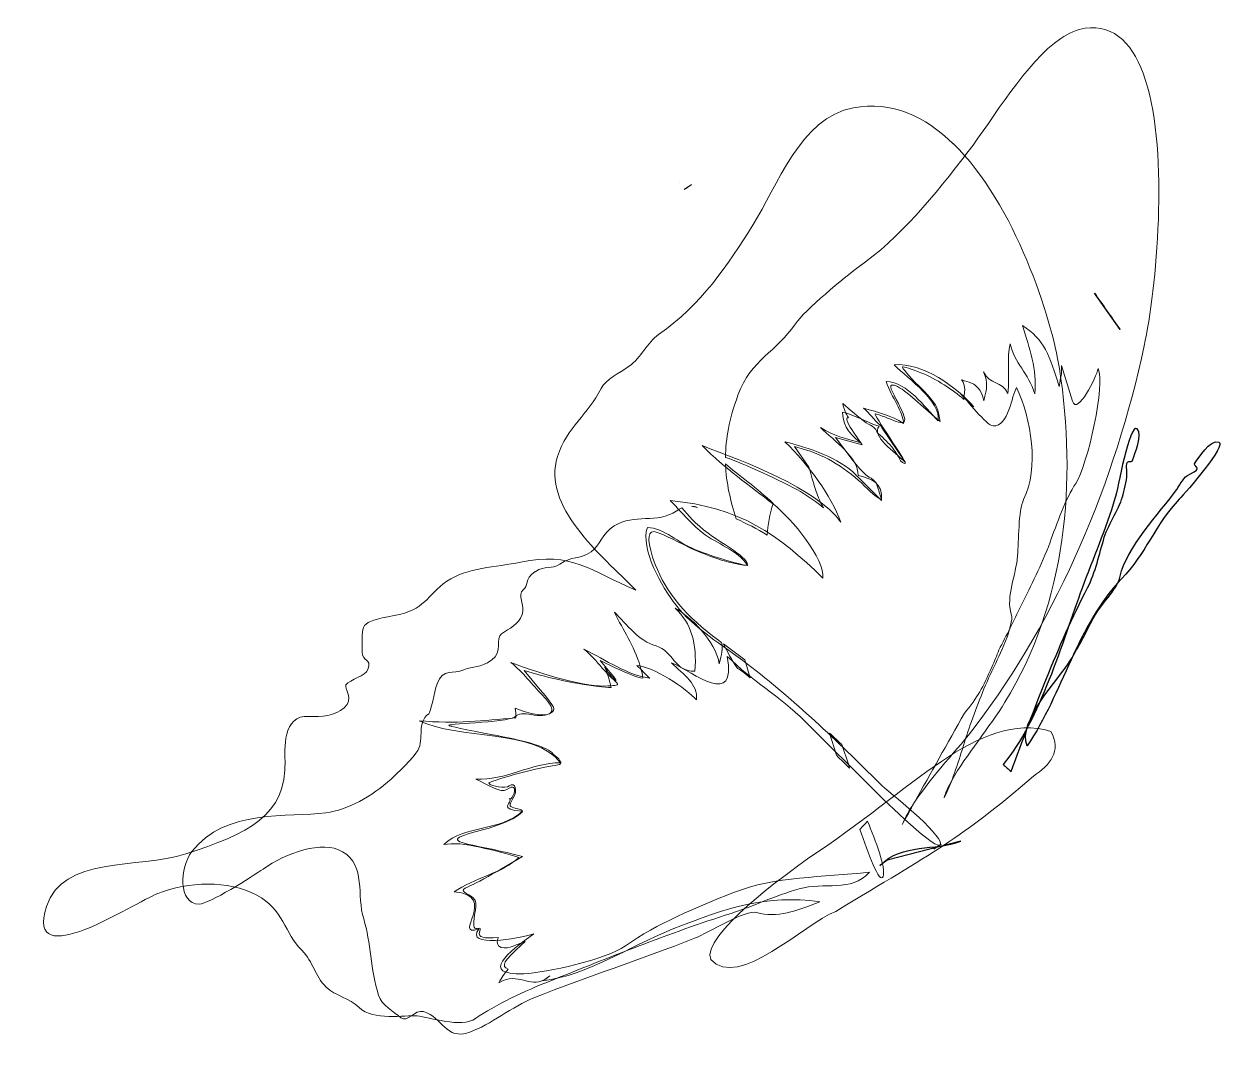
# Model space of a CAD drawing. Header units: centimetres. Extents: x -9.3 to 9.3, y -8.9 to 8.9.
# Drawn here: x 1.6882 to 2.144, y -1.9176 to -1.5324 of the extents above; entities that cross this region are included whole.
import ezdxf

# ---------------------------------------------------------------- set-up
doc = ezdxf.new("R2010")
doc.units = ezdxf.units.CM
doc.header["$MEASUREMENT"] = 0
doc.layers.add('Layer 1', color=7, linetype='Continuous')

msp = doc.modelspace()

# ---------------------------------------------------------------- linework, layer by layer
at = {"layer": 'Layer 1', "lineweight": 0}
for points, knots in [([(2.08108, -1.53782), (2.06792, -1.54673), (2.05536, -1.56841), (2.04599, -1.58062), (2.04599, -1.58062), (2.03302, -1.59751), (2.02008, -1.61343), (2.00411, -1.62465), (2.00411, -1.62465), (1.99966, -1.62778), (1.98369, -1.64111), (1.98049, -1.6459), (1.98049, -1.6459), (1.97318, -1.65685), (1.96386, -1.65907), (1.9587, -1.67301), (1.9587, -1.67301), (1.95535, -1.68205), (1.95405, -1.68958), (1.95399, -1.69652), (1.95399, -1.69652), (1.96065, -1.69883), (1.97574, -1.70562), (1.98237, -1.70952), (1.98237, -1.70952), (1.98531, -1.71125), (1.98866, -1.71358), (1.99117, -1.71564), (1.99117, -1.71564), (1.99048, -1.71448), (1.98979, -1.71326), (1.98924, -1.71184), (1.98924, -1.71184), (1.98782, -1.70817), (1.98673, -1.70418), (1.98559, -1.70025), (1.98559, -1.70025), (1.98559, -1.70025), (1.98008, -1.6924), (1.98008, -1.6924), (1.98008, -1.6924), (1.98008, -1.6924), (1.98433, -1.69362), (1.98433, -1.69362), (1.98433, -1.69362), (1.99159, -1.69569), (2.00061, -1.70121), (2.00669, -1.70739), (2.00669, -1.70739), (2.00973, -1.71049), (2.01215, -1.71239), (2.01305, -1.71235), (2.01305, -1.71235), (2.01239, -1.71029), (2.01172, -1.70824), (2.01106, -1.70616), (2.01106, -1.70616), (2.01027, -1.70528), (2.00937, -1.70448), (2.00845, -1.70402), (2.00845, -1.70402), (2.00699, -1.70329), (2.00358, -1.69961), (2.00079, -1.69584), (2.00079, -1.69584), (2.00079, -1.69584), (1.99567, -1.68897), (1.99567, -1.68897), (1.99567, -1.68897), (1.99567, -1.68897), (2.00071, -1.69037), (2.00071, -1.69037), (2.00071, -1.69037), (2.00071, -1.69037), (2.0058, -1.69173), (2.0058, -1.69173), (2.0058, -1.69173), (2.0058, -1.69173), (2.00244, -1.68694), (2.00244, -1.68694), (2.00244, -1.68694), (2.00061, -1.68431), (1.99957, -1.68188), (2.00005, -1.68154), (2.00005, -1.68154), (2.00015, -1.68147), (2.00033, -1.6815), (2.00062, -1.68151), (2.00062, -1.68151), (1.99968, -1.68006), (1.99888, -1.67838), (1.9984, -1.67614), (1.9984, -1.67614), (2.00124, -1.67863), (2.00428, -1.68104), (2.00725, -1.68349), (2.00725, -1.68349), (2.00983, -1.68463), (2.01109, -1.68565), (2.01128, -1.68692), (2.01128, -1.68692), (2.01324, -1.68866), (2.01511, -1.69049), (2.01685, -1.69244), (2.01685, -1.69244), (2.01819, -1.69394), (2.01928, -1.69582), (2.02028, -1.69784), (2.02028, -1.69784), (2.02029, -1.69785), (2.0203, -1.69788), (2.02031, -1.69789), (2.02031, -1.69789), (2.02133, -1.69873), (2.02205, -1.69909), (2.02212, -1.69868), (2.02212, -1.69868), (2.02218, -1.69832), (2.01951, -1.69405), (2.01625, -1.68917), (2.01625, -1.68917), (2.01299, -1.68429), (2.01048, -1.68018), (2.01065, -1.68005), (2.01065, -1.68005), (2.01083, -1.67993), (2.01347, -1.68084), (2.01652, -1.68211), (2.01652, -1.68211), (2.02305, -1.68483), (2.02341, -1.68349), (2.01869, -1.67461), (2.01869, -1.67461), (2.01611, -1.66976), (2.01602, -1.66885), (2.0179, -1.66919), (2.0179, -1.66919), (2.01915, -1.66942), (2.02226, -1.67151), (2.02484, -1.67382), (2.02484, -1.67382), (2.02742, -1.67613), (2.03084, -1.67914), (2.03242, -1.68051), (2.03242, -1.68051), (2.03242, -1.68051), (2.03528, -1.683), (2.03528, -1.683), (2.03528, -1.683), (2.03528, -1.683), (2.0347, -1.67965), (2.0347, -1.67965), (2.0347, -1.67965), (2.03425, -1.67704), (2.03257, -1.6748), (2.02725, -1.66948), (2.02725, -1.66948), (2.02349, -1.66576), (2.02073, -1.66251), (2.02105, -1.66229), (2.02105, -1.66229), (2.02137, -1.66206), (2.02449, -1.66303), (2.02803, -1.66446), (2.02803, -1.66446), (2.03376, -1.66677), (2.04037, -1.67098), (2.04423, -1.6746), (2.04423, -1.6746), (2.04428, -1.67413), (2.04434, -1.67362), (2.04446, -1.67304), (2.04446, -1.67304), (2.04587, -1.6664), (2.04017, -1.66633), (2.04628, -1.66808), (2.04628, -1.66808), (2.04864, -1.66876), (2.05099, -1.67051), (2.05184, -1.67515), (2.05184, -1.67515), (2.05305, -1.66991), (2.05356, -1.66868), (2.0518, -1.66419), (2.0518, -1.66419), (2.05392, -1.66913), (2.0589, -1.66744), (2.06102, -1.67238), (2.06102, -1.67238), (2.06164, -1.66497), (2.06048, -1.65879), (2.06189, -1.65348), (2.06189, -1.65348), (2.06349, -1.66091), (2.06874, -1.66457), (2.07121, -1.67251), (2.07121, -1.67251), (2.07201, -1.66292), (2.06923, -1.65546), (2.06647, -1.64657), (2.06647, -1.64657), (2.07473, -1.65164), (2.07686, -1.65823), (2.08041, -1.66965), (2.08041, -1.66965), (2.08091, -1.66583), (2.08154, -1.66537), (2.08127, -1.66175), (2.08127, -1.66175), (2.08127, -1.66175), (2.0855, -1.67522), (2.0855, -1.67522), (2.0855, -1.67522), (2.08727, -1.68091), (2.09452, -1.66604), (2.09514, -1.66292), (2.09514, -1.66292), (2.09816, -1.66831), (2.09117, -1.69966), (2.08669, -1.70638), (2.08669, -1.70638), (2.08288, -1.71209), (2.07944, -1.72199), (2.07695, -1.72871), (2.07695, -1.72871), (2.07363, -1.73769), (2.06992, -1.74459), (2.06593, -1.75289), (2.06593, -1.75289), (2.0633, -1.75837), (2.06046, -1.7639), (2.05754, -1.76948), (2.05754, -1.76948), (2.05674, -1.77163), (2.05587, -1.77386), (2.05494, -1.77595), (2.05494, -1.77595), (2.05142, -1.78383), (2.04957, -1.78733), (2.04453, -1.79344), (2.04453, -1.79344), (2.03814, -1.80489), (2.03167, -1.81624), (2.02562, -1.82715), (2.02562, -1.82715), (2.03214, -1.81726), (2.04219, -1.80689), (2.04859, -1.79847), (2.04859, -1.79847), (2.08035, -1.75671), (2.1017, -1.70533), (2.11262, -1.65432), (2.11262, -1.65432), (2.11719, -1.63296), (2.12225, -1.58171), (2.11304, -1.5534), (2.11304, -1.5534), (2.10886, -1.54053), (2.10168, -1.5324), (2.09024, -1.53397), (2.09024, -1.53397), (2.08718, -1.53439), (2.08412, -1.53577), (2.08108, -1.53783), (2.08108, -1.53783), (2.08108, -1.53783), (2.08108, -1.53782), (2.08108, -1.53782)], [0, 0, 0, 0, 0.014706, 0.014706, 0.014706, 0.014706, 0.029412, 0.029412, 0.029412, 0.029412, 0.044118, 0.044118, 0.044118, 0.044118, 0.058824, 0.058824, 0.058824, 0.058824, 0.073529, 0.073529, 0.073529, 0.073529, 0.088235, 0.088235, 0.088235, 0.088235, 0.102941, 0.102941, 0.102941, 0.102941, 0.117647, 0.117647, 0.117647, 0.117647, 0.132353, 0.132353, 0.132353, 0.132353, 0.147059, 0.147059, 0.147059, 0.147059, 0.161765, 0.161765, 0.161765, 0.161765, 0.176471, 0.176471, 0.176471, 0.176471, 0.191176, 0.191176, 0.191176, 0.191176, 0.205882, 0.205882, 0.205882, 0.205882, 0.220588, 0.220588, 0.220588, 0.220588, 0.235294, 0.235294, 0.235294, 0.235294, 0.25, 0.25, 0.25, 0.25, 0.264706, 0.264706, 0.264706, 0.264706, 0.279412, 0.279412, 0.279412, 0.279412, 0.294118, 0.294118, 0.294118, 0.294118, 0.308824, 0.308824, 0.308824, 0.308824, 0.323529, 0.323529, 0.323529, 0.323529, 0.338235, 0.338235, 0.338235, 0.338235, 0.352941, 0.352941, 0.352941, 0.352941, 0.367647, 0.367647, 0.367647, 0.367647, 0.382353, 0.382353, 0.382353, 0.382353, 0.397059, 0.397059, 0.397059, 0.397059, 0.411765, 0.411765, 0.411765, 0.411765, 0.426471, 0.426471, 0.426471, 0.426471, 0.441176, 0.441176, 0.441176, 0.441176, 0.455882, 0.455882, 0.455882, 0.455882, 0.470588, 0.470588, 0.470588, 0.470588, 0.485294, 0.485294, 0.485294, 0.485294, 0.5, 0.5, 0.5, 0.5, 0.514706, 0.514706, 0.514706, 0.514706, 0.529412, 0.529412, 0.529412, 0.529412, 0.544118, 0.544118, 0.544118, 0.544118, 0.558824, 0.558824, 0.558824, 0.558824, 0.573529, 0.573529, 0.573529, 0.573529, 0.588235, 0.588235, 0.588235, 0.588235, 0.602941, 0.602941, 0.602941, 0.602941, 0.617647, 0.617647, 0.617647, 0.617647, 0.632353, 0.632353, 0.632353, 0.632353, 0.647059, 0.647059, 0.647059, 0.647059, 0.661765, 0.661765, 0.661765, 0.661765, 0.676471, 0.676471, 0.676471, 0.676471, 0.691176, 0.691176, 0.691176, 0.691176, 0.705882, 0.705882, 0.705882, 0.705882, 0.720588, 0.720588, 0.720588, 0.720588, 0.735294, 0.735294, 0.735294, 0.735294, 0.75, 0.75, 0.75, 0.75, 0.764706, 0.764706, 0.764706, 0.764706, 0.779412, 0.779412, 0.779412, 0.779412, 0.794118, 0.794118, 0.794118, 0.794118, 0.808824, 0.808824, 0.808824, 0.808824, 0.823529, 0.823529, 0.823529, 0.823529, 0.838235, 0.838235, 0.838235, 0.838235, 0.852941, 0.852941, 0.852941, 0.852941, 0.867647, 0.867647, 0.867647, 0.867647, 0.882353, 0.882353, 0.882353, 0.882353, 0.897059, 0.897059, 0.897059, 0.897059, 0.911765, 0.911765, 0.911765, 0.911765, 0.926471, 0.926471, 0.926471, 0.926471, 0.941176, 0.941176, 0.941176, 0.941176, 0.955882, 0.955882, 0.955882, 0.955882, 0.970588, 0.970588, 0.970588, 0.970588, 1, 1, 1, 1]), ([(2.04031, -1.57773), (2.02964, -1.5674), (2.01697, -1.56142), (2.00245, -1.56409), (2.00245, -1.56409), (1.98237, -1.56779), (1.97322, -1.59437), (1.96452, -1.60829), (1.96452, -1.60829), (1.95472, -1.62397), (1.94493, -1.63857), (1.92865, -1.65001), (1.92865, -1.65001), (1.92411, -1.6532), (1.92242, -1.65852), (1.91726, -1.66214), (1.91726, -1.66214), (1.91374, -1.66462), (1.90864, -1.66686), (1.90686, -1.67048), (1.90686, -1.67048), (1.90205, -1.68028), (1.89397, -1.68491), (1.89032, -1.69626), (1.89032, -1.69626), (1.88433, -1.71491), (1.90657, -1.73339), (1.92004, -1.7468), (1.92004, -1.7468), (1.90263, -1.73954), (1.89571, -1.73213), (1.87639, -1.7362), (1.87639, -1.7362), (1.86697, -1.73818), (1.85589, -1.73823), (1.84842, -1.74347), (1.84842, -1.74347), (1.84065, -1.74893), (1.8403, -1.75431), (1.82842, -1.75649), (1.82842, -1.75649), (1.81459, -1.75904), (1.81648, -1.75949), (1.81636, -1.77013), (1.81636, -1.77013), (1.81631, -1.77454), (1.82012, -1.77221), (1.81846, -1.77691), (1.81846, -1.77691), (1.81763, -1.77928), (1.81174, -1.78062), (1.81017, -1.78274), (1.81017, -1.78274), (1.80938, -1.7838), (1.81346, -1.78813), (1.8095, -1.79146), (1.8095, -1.79146), (1.8062, -1.79424), (1.80084, -1.79506), (1.79618, -1.79463), (1.79618, -1.79463), (1.78596, -1.79369), (1.78698, -1.80813), (1.78711, -1.81133), (1.78711, -1.81133), (1.78796, -1.83212), (1.77278, -1.83929), (1.74948, -1.8467), (1.74948, -1.8467), (1.73126, -1.85249), (1.70287, -1.84749), (1.69669, -1.86663), (1.69669, -1.86663), (1.68822, -1.89285), (1.72988, -1.86529), (1.73886, -1.86176), (1.73886, -1.86176), (1.75047, -1.8572), (1.76545, -1.85654), (1.77636, -1.86231), (1.77636, -1.86231), (1.78635, -1.86759), (1.78702, -1.87687), (1.79344, -1.88326), (1.79344, -1.88326), (1.79795, -1.88775), (1.79823, -1.89273), (1.80274, -1.89721), (1.80274, -1.89721), (1.80617, -1.90062), (1.81146, -1.9012), (1.81518, -1.9049), (1.81518, -1.9049), (1.82044, -1.91014), (1.83257, -1.90768), (1.83716, -1.9081), (1.83716, -1.9081), (1.84168, -1.90852), (1.85387, -1.91287), (1.85932, -1.90904), (1.85932, -1.90904), (1.86631, -1.90412), (1.87872, -1.89835), (1.88715, -1.89501), (1.88715, -1.89501), (1.90973, -1.88605), (1.93267, -1.8767), (1.95608, -1.86927), (1.95608, -1.86927), (1.96494, -1.86646), (1.97257, -1.86261), (1.98191, -1.85996), (1.98191, -1.85996), (1.9913, -1.85729), (2.00161, -1.86142), (2.00849, -1.85366), (2.00849, -1.85366), (1.99074, -1.85572), (1.973, -1.85505), (1.957, -1.8614), (1.957, -1.8614), (1.94262, -1.86711), (1.92817, -1.87304), (1.91605, -1.88156), (1.91605, -1.88156), (1.90874, -1.8867), (1.8861, -1.89177), (1.87756, -1.8921), (1.87756, -1.8921), (1.86056, -1.89276), (1.87176, -1.88379), (1.88132, -1.87707), (1.88132, -1.87707), (1.87548, -1.87882), (1.85509, -1.8825), (1.86054, -1.87516), (1.86054, -1.87516), (1.84994, -1.87873), (1.86845, -1.86218), (1.85119, -1.86116), (1.85119, -1.86116), (1.85861, -1.85595), (1.86987, -1.8538), (1.87573, -1.84804), (1.87573, -1.84804), (1.86743, -1.84585), (1.85392, -1.84158), (1.84733, -1.84323), (1.84733, -1.84323), (1.85505, -1.83564), (1.86858, -1.83838), (1.87706, -1.83059), (1.87706, -1.83059), (1.86734, -1.82996), (1.87343, -1.82731), (1.8722, -1.82575), (1.8722, -1.82575), (1.87319, -1.827), (1.87635, -1.81871), (1.87115, -1.82236), (1.87115, -1.82236), (1.86882, -1.824), (1.86373, -1.82026), (1.85941, -1.81838), (1.85941, -1.81838), (1.8706, -1.81913), (1.88047, -1.81215), (1.8915, -1.81219), (1.8915, -1.81219), (1.88206, -1.79945), (1.85238, -1.8034), (1.83789, -1.79628), (1.83789, -1.79628), (1.85213, -1.79759), (1.86187, -1.7962), (1.87449, -1.79525), (1.87449, -1.79525), (1.87462, -1.79391), (1.87465, -1.79267), (1.87426, -1.79158), (1.87426, -1.79158), (1.88336, -1.79511), (1.89417, -1.79606), (1.88433, -1.78627), (1.88433, -1.78627), (1.88091, -1.78287), (1.87711, -1.77775), (1.87269, -1.77418), (1.87269, -1.77418), (1.88505, -1.77899), (1.90171, -1.78371), (1.90937, -1.78312), (1.90937, -1.78312), (1.91581, -1.78263), (1.91315, -1.78315), (1.90727, -1.77634), (1.90727, -1.77634), (1.90511, -1.77384), (1.90294, -1.7712), (1.90029, -1.76923), (1.90029, -1.76923), (1.90866, -1.77324), (1.9171, -1.77911), (1.92528, -1.7802), (1.92528, -1.7802), (1.92356, -1.77867), (1.92214, -1.77689), (1.92042, -1.77536), (1.92042, -1.77536), (1.92638, -1.77566), (1.93948, -1.78427), (1.94296, -1.78841), (1.94296, -1.78841), (1.94377, -1.78242), (1.9381, -1.77888), (1.93357, -1.77437), (1.93357, -1.77437), (1.942, -1.77788), (1.95828, -1.79177), (1.95468, -1.77192), (1.95468, -1.77192), (1.96425, -1.78144), (1.97414, -1.7866), (1.98414, -1.79655), (1.98414, -1.79655), (1.98414, -1.79655), (2.01083, -1.82313), (2.01083, -1.82313), (2.01083, -1.82313), (2.01369, -1.82598), (2.03521, -1.84705), (2.03547, -1.84297), (2.03547, -1.84297), (2.03574, -1.83873), (2.01594, -1.82353), (2.01238, -1.81998), (2.01238, -1.81998), (1.9962, -1.80387), (1.98013, -1.78847), (1.96231, -1.77482), (1.96231, -1.77482), (1.95318, -1.76783), (1.94177, -1.76105), (1.93524, -1.75256), (1.93524, -1.75256), (1.92991, -1.74563), (1.9215, -1.73098), (1.92441, -1.72309), (1.92441, -1.72309), (1.93051, -1.72328), (1.9366, -1.72912), (1.94209, -1.73131), (1.94209, -1.73131), (1.94793, -1.73364), (1.95652, -1.73646), (1.96249, -1.73754), (1.96249, -1.73754), (1.95801, -1.73119), (1.95111, -1.72965), (1.94519, -1.72501), (1.94519, -1.72501), (1.94071, -1.7215), (1.937, -1.71685), (1.93304, -1.71291), (1.93304, -1.71291), (1.95921, -1.71532), (1.97414, -1.72567), (1.9909, -1.74235), (1.9909, -1.74235), (1.99185, -1.7352), (1.97897, -1.71966), (1.97216, -1.71431), (1.97216, -1.71431), (1.96291, -1.70704), (1.95416, -1.70108), (1.94509, -1.69205), (1.94509, -1.69205), (1.96121, -1.69818), (1.98828, -1.70808), (1.9977, -1.72105), (1.9977, -1.72105), (1.99388, -1.71087), (1.98558, -1.6996), (1.97653, -1.69059), (1.97653, -1.69059), (1.98522, -1.69288), (1.99723, -1.69667), (2.00345, -1.70322), (2.00345, -1.70322), (2.00342, -1.70321), (2.00339, -1.70322), (2.00336, -1.70321), (2.00336, -1.70321), (2.00336, -1.70321), (2.00423, -1.70407), (2.00423, -1.70407), (2.00423, -1.70407), (2.00423, -1.70407), (2.01308, -1.71289), (2.01308, -1.71289), (2.01308, -1.71289), (2.01392, -1.70609), (2.00881, -1.70439), (2.00423, -1.70341), (2.00423, -1.70341), (2.0045, -1.69666), (1.99522, -1.69041), (1.99002, -1.68524), (1.99002, -1.68524), (1.99499, -1.68836), (1.99931, -1.68944), (2.00523, -1.69099), (2.00523, -1.69099), (1.9996, -1.68695), (1.99859, -1.68307), (1.99831, -1.67941), (1.99831, -1.67941), (2.00287, -1.68033), (2.00617, -1.68283), (2.01219, -1.68477), (2.01219, -1.68477), (2.0091, -1.68851), (2.01808, -1.6944), (2.02204, -1.69834), (2.02204, -1.69834), (2.02204, -1.69834), (2.01315, -1.68505), (2.01315, -1.68505), (2.01315, -1.68505), (2.01328, -1.68509), (2.01338, -1.68512), (2.01351, -1.68516), (2.01351, -1.68516), (2.01329, -1.68499), (2.01311, -1.68482), (2.0129, -1.68463), (2.0129, -1.68463), (2.0129, -1.68463), (2.01265, -1.68429), (2.01265, -1.68429), (2.01265, -1.68429), (2.01262, -1.68432), (2.01258, -1.68433), (2.01255, -1.68436), (2.01255, -1.68436), (2.01033, -1.68233), (2.00866, -1.67981), (2.00627, -1.67794), (2.00627, -1.67794), (2.01218, -1.6795), (2.0165, -1.68057), (2.02148, -1.68369), (2.02148, -1.68369), (2.02113, -1.67907), (2.01709, -1.67409), (2.01485, -1.66778), (2.01485, -1.66778), (2.02326, -1.6682), (2.02921, -1.67739), (2.03458, -1.68273), (2.03458, -1.68273), (2.03559, -1.67526), (2.02371, -1.66721), (2.01794, -1.66147), (2.01794, -1.66147), (2.02844, -1.66051), (2.04206, -1.6701), (2.04806, -1.67738), (2.04806, -1.67738), (2.04806, -1.67738), (2.0432, -1.67254), (2.0432, -1.67254), (2.0432, -1.67254), (2.04498, -1.67431), (2.05301, -1.68455), (2.05535, -1.68464), (2.05535, -1.68464), (2.06141, -1.68487), (2.0623, -1.67302), (2.0643, -1.67009), (2.0643, -1.67009), (2.06987, -1.68196), (2.07287, -1.70047), (2.06695, -1.71253), (2.06695, -1.71253), (2.0649, -1.7167), (2.0651, -1.72827), (2.06467, -1.73381), (2.06467, -1.73381), (2.0641, -1.74124), (2.06012, -1.74902), (2.06228, -1.75598), (2.06228, -1.75598), (2.06351, -1.75995), (2.05746, -1.77231), (2.0555, -1.7763), (2.0555, -1.7763), (2.05219, -1.78303), (2.04923, -1.79077), (2.04671, -1.79789), (2.04671, -1.79789), (2.04433, -1.80461), (2.04232, -1.81217), (2.03985, -1.81863), (2.03985, -1.81863), (2.04494, -1.8097), (2.05436, -1.79827), (2.05988, -1.78929), (2.05988, -1.78929), (2.08324, -1.75134), (2.08711, -1.70554), (2.0805, -1.66282), (2.0805, -1.66282), (2.07761, -1.64417), (2.06377, -1.60043), (2.04029, -1.5777), (2.04029, -1.5777), (2.04029, -1.5777), (2.04031, -1.57773), (2.04031, -1.57773)], [0, 0, 0, 0, 0.009434, 0.009434, 0.009434, 0.009434, 0.018868, 0.018868, 0.018868, 0.018868, 0.028302, 0.028302, 0.028302, 0.028302, 0.037736, 0.037736, 0.037736, 0.037736, 0.04717, 0.04717, 0.04717, 0.04717, 0.056604, 0.056604, 0.056604, 0.056604, 0.066038, 0.066038, 0.066038, 0.066038, 0.075472, 0.075472, 0.075472, 0.075472, 0.084906, 0.084906, 0.084906, 0.084906, 0.09434, 0.09434, 0.09434, 0.09434, 0.103774, 0.103774, 0.103774, 0.103774, 0.113208, 0.113208, 0.113208, 0.113208, 0.122642, 0.122642, 0.122642, 0.122642, 0.132075, 0.132075, 0.132075, 0.132075, 0.141509, 0.141509, 0.141509, 0.141509, 0.150943, 0.150943, 0.150943, 0.150943, 0.160377, 0.160377, 0.160377, 0.160377, 0.169811, 0.169811, 0.169811, 0.169811, 0.179245, 0.179245, 0.179245, 0.179245, 0.188679, 0.188679, 0.188679, 0.188679, 0.198113, 0.198113, 0.198113, 0.198113, 0.207547, 0.207547, 0.207547, 0.207547, 0.216981, 0.216981, 0.216981, 0.216981, 0.226415, 0.226415, 0.226415, 0.226415, 0.235849, 0.235849, 0.235849, 0.235849, 0.245283, 0.245283, 0.245283, 0.245283, 0.254717, 0.254717, 0.254717, 0.254717, 0.264151, 0.264151, 0.264151, 0.264151, 0.273585, 0.273585, 0.273585, 0.273585, 0.283019, 0.283019, 0.283019, 0.283019, 0.292453, 0.292453, 0.292453, 0.292453, 0.301887, 0.301887, 0.301887, 0.301887, 0.311321, 0.311321, 0.311321, 0.311321, 0.320755, 0.320755, 0.320755, 0.320755, 0.330189, 0.330189, 0.330189, 0.330189, 0.339623, 0.339623, 0.339623, 0.339623, 0.349057, 0.349057, 0.349057, 0.349057, 0.358491, 0.358491, 0.358491, 0.358491, 0.367925, 0.367925, 0.367925, 0.367925, 0.377358, 0.377358, 0.377358, 0.377358, 0.386792, 0.386792, 0.386792, 0.386792, 0.396226, 0.396226, 0.396226, 0.396226, 0.40566, 0.40566, 0.40566, 0.40566, 0.415094, 0.415094, 0.415094, 0.415094, 0.424528, 0.424528, 0.424528, 0.424528, 0.433962, 0.433962, 0.433962, 0.433962, 0.443396, 0.443396, 0.443396, 0.443396, 0.45283, 0.45283, 0.45283, 0.45283, 0.462264, 0.462264, 0.462264, 0.462264, 0.471698, 0.471698, 0.471698, 0.471698, 0.481132, 0.481132, 0.481132, 0.481132, 0.490566, 0.490566, 0.490566, 0.490566, 0.5, 0.5, 0.5, 0.5, 0.509434, 0.509434, 0.509434, 0.509434, 0.518868, 0.518868, 0.518868, 0.518868, 0.528302, 0.528302, 0.528302, 0.528302, 0.537736, 0.537736, 0.537736, 0.537736, 0.54717, 0.54717, 0.54717, 0.54717, 0.556604, 0.556604, 0.556604, 0.556604, 0.566038, 0.566038, 0.566038, 0.566038, 0.575472, 0.575472, 0.575472, 0.575472, 0.584906, 0.584906, 0.584906, 0.584906, 0.59434, 0.59434, 0.59434, 0.59434, 0.603774, 0.603774, 0.603774, 0.603774, 0.613208, 0.613208, 0.613208, 0.613208, 0.622642, 0.622642, 0.622642, 0.622642, 0.632075, 0.632075, 0.632075, 0.632075, 0.641509, 0.641509, 0.641509, 0.641509, 0.650943, 0.650943, 0.650943, 0.650943, 0.660377, 0.660377, 0.660377, 0.660377, 0.669811, 0.669811, 0.669811, 0.669811, 0.679245, 0.679245, 0.679245, 0.679245, 0.688679, 0.688679, 0.688679, 0.688679, 0.698113, 0.698113, 0.698113, 0.698113, 0.707547, 0.707547, 0.707547, 0.707547, 0.716981, 0.716981, 0.716981, 0.716981, 0.726415, 0.726415, 0.726415, 0.726415, 0.735849, 0.735849, 0.735849, 0.735849, 0.745283, 0.745283, 0.745283, 0.745283, 0.754717, 0.754717, 0.754717, 0.754717, 0.764151, 0.764151, 0.764151, 0.764151, 0.773585, 0.773585, 0.773585, 0.773585, 0.783019, 0.783019, 0.783019, 0.783019, 0.792453, 0.792453, 0.792453, 0.792453, 0.801887, 0.801887, 0.801887, 0.801887, 0.811321, 0.811321, 0.811321, 0.811321, 0.820755, 0.820755, 0.820755, 0.820755, 0.830189, 0.830189, 0.830189, 0.830189, 0.839623, 0.839623, 0.839623, 0.839623, 0.849057, 0.849057, 0.849057, 0.849057, 0.858491, 0.858491, 0.858491, 0.858491, 0.867925, 0.867925, 0.867925, 0.867925, 0.877358, 0.877358, 0.877358, 0.877358, 0.886792, 0.886792, 0.886792, 0.886792, 0.896226, 0.896226, 0.896226, 0.896226, 0.90566, 0.90566, 0.90566, 0.90566, 0.915094, 0.915094, 0.915094, 0.915094, 0.924528, 0.924528, 0.924528, 0.924528, 0.933962, 0.933962, 0.933962, 0.933962, 0.943396, 0.943396, 0.943396, 0.943396, 0.95283, 0.95283, 0.95283, 0.95283, 0.962264, 0.962264, 0.962264, 0.962264, 0.971698, 0.971698, 0.971698, 0.971698, 0.981132, 0.981132, 0.981132, 0.981132, 1, 1, 1, 1]), ([(1.94115, -1.59318), (1.94023, -1.59383), (1.93931, -1.59447), (1.93839, -1.59512), (1.93839, -1.59512), (1.93931, -1.59447), (1.94023, -1.59383), (1.94115, -1.59318)], [0, 0, 0, 0, 0.333333, 0.333333, 0.333333, 0.333333, 1, 1, 1, 1]), ([(2.05916, -1.81291), (2.0732, -1.79596), (2.08153, -1.7667), (2.08911, -1.74605), (2.08911, -1.74605), (2.09321, -1.73488), (2.09811, -1.72365), (2.10156, -1.71217), (2.10156, -1.71217), (2.10253, -1.70892), (2.10713, -1.68329), (2.10993, -1.68571), (2.10993, -1.68571), (2.11226, -1.68772), (2.10878, -1.69555), (2.10836, -1.69731), (2.10836, -1.69731), (2.10782, -1.6996), (2.10541, -1.69577), (2.10604, -1.70173), (2.10604, -1.70173), (2.10635, -1.70471), (2.10523, -1.70772), (2.10462, -1.71059), (2.10462, -1.71059), (2.10357, -1.71553), (2.09917, -1.72135), (2.09752, -1.72681), (2.09752, -1.72681), (2.09557, -1.73324), (2.09422, -1.74004), (2.09117, -1.74594), (2.09117, -1.74594), (2.07964, -1.76819), (2.07084, -1.79212), (2.06223, -1.81554), (2.06223, -1.81554), (2.06121, -1.81466), (2.06018, -1.81377), (2.05916, -1.81289)], [0, 0, 0, 0, 0.090909, 0.090909, 0.090909, 0.090909, 0.181818, 0.181818, 0.181818, 0.181818, 0.272727, 0.272727, 0.272727, 0.272727, 0.363636, 0.363636, 0.363636, 0.363636, 0.454545, 0.454545, 0.454545, 0.454545, 0.545455, 0.545455, 0.545455, 0.545455, 0.636364, 0.636364, 0.636364, 0.636364, 0.727273, 0.727273, 0.727273, 0.727273, 0.818182, 0.818182, 0.818182, 0.818182, 1, 1, 1, 1]), ([(2.0683, -1.80578), (2.08176, -1.786), (2.08724, -1.75983), (2.10409, -1.74257), (2.10409, -1.74257), (2.11304, -1.7334), (2.11698, -1.72155), (2.12594, -1.71238), (2.12594, -1.71238), (2.12853, -1.70972), (2.14398, -1.69172), (2.14097, -1.69074), (2.14097, -1.69074), (2.13749, -1.68961), (2.13321, -1.69701), (2.13203, -1.69834), (2.13203, -1.69834), (2.13042, -1.70015), (2.13567, -1.70029), (2.12992, -1.70287), (2.12992, -1.70287), (2.1274, -1.704), (2.12651, -1.70659), (2.125, -1.70866), (2.125, -1.70866), (2.11849, -1.71761), (2.10569, -1.73091), (2.10354, -1.74152), (2.10354, -1.74152), (2.10244, -1.74694), (2.09576, -1.75234), (2.09326, -1.75762), (2.09326, -1.75762), (2.09092, -1.76256), (2.08748, -1.76868), (2.08476, -1.77331), (2.08476, -1.77331), (2.0806, -1.78039), (2.06428, -1.79669), (2.06831, -1.80578)], [0, 0, 0, 0, 0.090909, 0.090909, 0.090909, 0.090909, 0.181818, 0.181818, 0.181818, 0.181818, 0.272727, 0.272727, 0.272727, 0.272727, 0.363636, 0.363636, 0.363636, 0.363636, 0.454545, 0.454545, 0.454545, 0.454545, 0.545455, 0.545455, 0.545455, 0.545455, 0.636364, 0.636364, 0.636364, 0.636364, 0.727273, 0.727273, 0.727273, 0.727273, 0.818182, 0.818182, 0.818182, 0.818182, 1, 1, 1, 1]), ([(1.95399, -1.69903), (1.95425, -1.70627), (1.95589, -1.71293), (1.95802, -1.71986), (1.95802, -1.71986), (1.96199, -1.72153), (1.96595, -1.72358), (1.9698, -1.72603), (1.9698, -1.72603), (1.97, -1.72212), (1.97068, -1.71808), (1.972, -1.71395), (1.972, -1.71395), (1.96899, -1.71112), (1.96582, -1.70839), (1.96258, -1.7059), (1.96258, -1.7059), (1.9592, -1.7033), (1.95616, -1.70087), (1.95399, -1.69903)], [0, 0, 0, 0, 0.166667, 0.166667, 0.166667, 0.166667, 0.333333, 0.333333, 0.333333, 0.333333, 0.5, 0.5, 0.5, 0.5, 0.666667, 0.666667, 0.666667, 0.666667, 1, 1, 1, 1]), ([(1.88189, -1.73982), (1.87755, -1.74287), (1.87947, -1.7452), (1.87731, -1.74673), (1.87731, -1.74673), (1.8749, -1.74842), (1.87822, -1.75261), (1.87694, -1.75606), (1.87694, -1.75606), (1.87552, -1.7599), (1.87208, -1.76132), (1.86912, -1.7634), (1.86912, -1.7634), (1.86669, -1.76511), (1.86979, -1.77022), (1.86545, -1.77328), (1.86545, -1.77328), (1.86081, -1.77654), (1.85851, -1.77544), (1.85483, -1.77706), (1.85483, -1.77706), (1.85077, -1.77884), (1.847, -1.77609), (1.84469, -1.78235), (1.84469, -1.78235), (1.84358, -1.78535), (1.84245, -1.79307), (1.84154, -1.79371), (1.84154, -1.79371), (1.83684, -1.79701), (1.83998, -1.80283), (1.83743, -1.80758), (1.83743, -1.80758), (1.83619, -1.80989), (1.82919, -1.8167), (1.82732, -1.81837), (1.82732, -1.81837), (1.81985, -1.82505), (1.81087, -1.83003), (1.80262, -1.83116), (1.80262, -1.83116), (1.78852, -1.83309), (1.76437, -1.82938), (1.75178, -1.84588), (1.75178, -1.84588), (1.74713, -1.85198), (1.74648, -1.86563), (1.75463, -1.86577), (1.75463, -1.86577), (1.75797, -1.86583), (1.77495, -1.85517), (1.77877, -1.85249), (1.77877, -1.85249), (1.78743, -1.8464), (1.80122, -1.84135), (1.80893, -1.84589), (1.80893, -1.84589), (1.81783, -1.85114), (1.81416, -1.86258), (1.8169, -1.87139), (1.8169, -1.87139), (1.81963, -1.88016), (1.81953, -1.89072), (1.82248, -1.9002), (1.82248, -1.9002), (1.82369, -1.9041), (1.82832, -1.90643), (1.83102, -1.90879), (1.83102, -1.90879), (1.83343, -1.9109), (1.83638, -1.90556), (1.83956, -1.90647), (1.83956, -1.90647), (1.84693, -1.90858), (1.84783, -1.91758), (1.85712, -1.91425), (1.85712, -1.91425), (1.86481, -1.9115), (1.87331, -1.90445), (1.88143, -1.90122), (1.88143, -1.90122), (1.90167, -1.89317), (1.92196, -1.88676), (1.9422, -1.87871), (1.9422, -1.87871), (1.94767, -1.87653), (1.96162, -1.86774), (1.96577, -1.86893), (1.96577, -1.86893), (1.97349, -1.87114), (1.98081, -1.86839), (1.98973, -1.86484), (1.98973, -1.86484), (1.96924, -1.86217), (1.95521, -1.8668), (1.93383, -1.8753), (1.93383, -1.8753), (1.91639, -1.88224), (1.90249, -1.89243), (1.8847, -1.89487), (1.8847, -1.89487), (1.8847, -1.89487), (1.88549, -1.89432), (1.88549, -1.89432), (1.88549, -1.89432), (1.87939, -1.89779), (1.87579, -1.89112), (1.86814, -1.89553), (1.86814, -1.89553), (1.86915, -1.89353), (1.87035, -1.89189), (1.87163, -1.89042), (1.87163, -1.89042), (1.86873, -1.88928), (1.87003, -1.88716), (1.87659, -1.88133), (1.87659, -1.88133), (1.87659, -1.88133), (1.87813, -1.87995), (1.87813, -1.87995), (1.87813, -1.87995), (1.875, -1.88073), (1.8721, -1.883), (1.86905, -1.88213), (1.86905, -1.88213), (1.86702, -1.88155), (1.86742, -1.87992), (1.86797, -1.87839), (1.86797, -1.87839), (1.86227, -1.8789), (1.86016, -1.87829), (1.86083, -1.87641), (1.86083, -1.87641), (1.86135, -1.87496), (1.86116, -1.87469), (1.85977, -1.87501), (1.85977, -1.87501), (1.85855, -1.8753), (1.85831, -1.8738), (1.85895, -1.86976), (1.85895, -1.86976), (1.85977, -1.8646), (1.85958, -1.86392), (1.85679, -1.86228), (1.85679, -1.86228), (1.85375, -1.8605), (1.85373, -1.86044), (1.85741, -1.85875), (1.85741, -1.85875), (1.85945, -1.85781), (1.86477, -1.85495), (1.86917, -1.8524), (1.86917, -1.8524), (1.86917, -1.8524), (1.87712, -1.84777), (1.87712, -1.84777), (1.87712, -1.84777), (1.87712, -1.84777), (1.87348, -1.84679), (1.87348, -1.84679), (1.87348, -1.84679), (1.87147, -1.84623), (1.86549, -1.84491), (1.86022, -1.84387), (1.86022, -1.84387), (1.84937, -1.84174), (1.84972, -1.84079), (1.86233, -1.83754), (1.86233, -1.83754), (1.86697, -1.83634), (1.87236, -1.83425), (1.87436, -1.83284), (1.87436, -1.83284), (1.87792, -1.83034), (1.87794, -1.83025), (1.87485, -1.82955), (1.87485, -1.82955), (1.87179, -1.82886), (1.87174, -1.82875), (1.87347, -1.8258), (1.87347, -1.8258), (1.87534, -1.82262), (1.87435, -1.81936), (1.87201, -1.821), (1.87201, -1.821), (1.87069, -1.82193), (1.8652, -1.82117), (1.86435, -1.81997), (1.86435, -1.81997), (1.86386, -1.81927), (1.8824, -1.81418), (1.88832, -1.81337), (1.88832, -1.81337), (1.89204, -1.81286), (1.89219, -1.8127), (1.89085, -1.81078), (1.89085, -1.81078), (1.89084, -1.81077), (1.89083, -1.81074), (1.89082, -1.81073), (1.89082, -1.81073), (1.88983, -1.80995), (1.88892, -1.80916), (1.88815, -1.8084), (1.88815, -1.8084), (1.88825, -1.8084), (1.88835, -1.80841), (1.88845, -1.80841), (1.88845, -1.80841), (1.88481, -1.80577), (1.87808, -1.80383), (1.86507, -1.80147), (1.86507, -1.80147), (1.85597, -1.79982), (1.84886, -1.79826), (1.84922, -1.79801), (1.84922, -1.79801), (1.84958, -1.79776), (1.85515, -1.79726), (1.86162, -1.79688), (1.86162, -1.79688), (1.86828, -1.7965), (1.87391, -1.79551), (1.87453, -1.79459), (1.87453, -1.79459), (1.87519, -1.79361), (1.87756, -1.79337), (1.88052, -1.79399), (1.88052, -1.79399), (1.88323, -1.79456), (1.88649, -1.79429), (1.88772, -1.79343), (1.88772, -1.79343), (1.88988, -1.79191), (1.88972, -1.79167), (1.88377, -1.78456), (1.88377, -1.78456), (1.88377, -1.78456), (1.87768, -1.77726), (1.87768, -1.77726), (1.87768, -1.77726), (1.87768, -1.77726), (1.88375, -1.77897), (1.88375, -1.77897), (1.88375, -1.77897), (1.89207, -1.78137), (1.90572, -1.78368), (1.91072, -1.78368), (1.91072, -1.78368), (1.90993, -1.78112), (1.90936, -1.77832), (1.90829, -1.77603), (1.90829, -1.77603), (1.90923, -1.77775), (1.91078, -1.77951), (1.91253, -1.78101), (1.91253, -1.78101), (1.91207, -1.78023), (1.91137, -1.7793), (1.91025, -1.77797), (1.91025, -1.77797), (1.91025, -1.77797), (1.90653, -1.77351), (1.90653, -1.77351), (1.90653, -1.77351), (1.90653, -1.77351), (1.9122, -1.77623), (1.9122, -1.77623), (1.9122, -1.77623), (1.91701, -1.77856), (1.92048, -1.77984), (1.92267, -1.78022), (1.92267, -1.78022), (1.92257, -1.77901), (1.92228, -1.77753), (1.92172, -1.77573), (1.92172, -1.77573), (1.91911, -1.76734), (1.91533, -1.76235), (1.91193, -1.75519), (1.91193, -1.75519), (1.91672, -1.75997), (1.92107, -1.76605), (1.92767, -1.76794), (1.92767, -1.76794), (1.93429, -1.76983), (1.93462, -1.77779), (1.9424, -1.77757), (1.9424, -1.77757), (1.94329, -1.76693), (1.94097, -1.75948), (1.93497, -1.75368), (1.93497, -1.75368), (1.94052, -1.75671), (1.95024, -1.76608), (1.95164, -1.77477), (1.95164, -1.77477), (1.95254, -1.77084), (1.95307, -1.76918), (1.95253, -1.7667), (1.95253, -1.7667), (1.95212, -1.7664), (1.95171, -1.76609), (1.9513, -1.76579), (1.9513, -1.76579), (1.93933, -1.75711), (1.93134, -1.74756), (1.92739, -1.73711), (1.92739, -1.73711), (1.92437, -1.72913), (1.92415, -1.72478), (1.9268, -1.72463), (1.9268, -1.72463), (1.92764, -1.72458), (1.93265, -1.72676), (1.93786, -1.72946), (1.93786, -1.72946), (1.94307, -1.73216), (1.9509, -1.73521), (1.95529, -1.73623), (1.95529, -1.73623), (1.96236, -1.73787), (1.96312, -1.7378), (1.9617, -1.7357), (1.9617, -1.7357), (1.96082, -1.7344), (1.95666, -1.73127), (1.95244, -1.72872), (1.95244, -1.72872), (1.94823, -1.72617), (1.94276, -1.72176), (1.94029, -1.71898), (1.94029, -1.71898), (1.94029, -1.71898), (1.9374, -1.7157), (1.9374, -1.7157), (1.9374, -1.7157), (1.93672, -1.71599), (1.93605, -1.71636), (1.93534, -1.71686), (1.93534, -1.71686), (1.92815, -1.72192), (1.91937, -1.71763), (1.91185, -1.72246), (1.91185, -1.72246), (1.90723, -1.72541), (1.90646, -1.72985), (1.90304, -1.73226), (1.90304, -1.73226), (1.89819, -1.73567), (1.89602, -1.73358), (1.89118, -1.73699), (1.89118, -1.73699), (1.88816, -1.73911), (1.88566, -1.73718), (1.8819, -1.73983), (1.8819, -1.73983), (1.8819, -1.73983), (1.88189, -1.73982), (1.88189, -1.73982)], [0, 0, 0, 0, 0.010989, 0.010989, 0.010989, 0.010989, 0.021978, 0.021978, 0.021978, 0.021978, 0.032967, 0.032967, 0.032967, 0.032967, 0.043956, 0.043956, 0.043956, 0.043956, 0.054945, 0.054945, 0.054945, 0.054945, 0.065934, 0.065934, 0.065934, 0.065934, 0.076923, 0.076923, 0.076923, 0.076923, 0.087912, 0.087912, 0.087912, 0.087912, 0.098901, 0.098901, 0.098901, 0.098901, 0.10989, 0.10989, 0.10989, 0.10989, 0.120879, 0.120879, 0.120879, 0.120879, 0.131868, 0.131868, 0.131868, 0.131868, 0.142857, 0.142857, 0.142857, 0.142857, 0.153846, 0.153846, 0.153846, 0.153846, 0.164835, 0.164835, 0.164835, 0.164835, 0.175824, 0.175824, 0.175824, 0.175824, 0.186813, 0.186813, 0.186813, 0.186813, 0.197802, 0.197802, 0.197802, 0.197802, 0.208791, 0.208791, 0.208791, 0.208791, 0.21978, 0.21978, 0.21978, 0.21978, 0.230769, 0.230769, 0.230769, 0.230769, 0.241758, 0.241758, 0.241758, 0.241758, 0.252747, 0.252747, 0.252747, 0.252747, 0.263736, 0.263736, 0.263736, 0.263736, 0.274725, 0.274725, 0.274725, 0.274725, 0.285714, 0.285714, 0.285714, 0.285714, 0.296703, 0.296703, 0.296703, 0.296703, 0.307692, 0.307692, 0.307692, 0.307692, 0.318681, 0.318681, 0.318681, 0.318681, 0.32967, 0.32967, 0.32967, 0.32967, 0.340659, 0.340659, 0.340659, 0.340659, 0.351648, 0.351648, 0.351648, 0.351648, 0.362637, 0.362637, 0.362637, 0.362637, 0.373626, 0.373626, 0.373626, 0.373626, 0.384615, 0.384615, 0.384615, 0.384615, 0.395604, 0.395604, 0.395604, 0.395604, 0.406593, 0.406593, 0.406593, 0.406593, 0.417582, 0.417582, 0.417582, 0.417582, 0.428571, 0.428571, 0.428571, 0.428571, 0.43956, 0.43956, 0.43956, 0.43956, 0.450549, 0.450549, 0.450549, 0.450549, 0.461538, 0.461538, 0.461538, 0.461538, 0.472527, 0.472527, 0.472527, 0.472527, 0.483516, 0.483516, 0.483516, 0.483516, 0.494505, 0.494505, 0.494505, 0.494505, 0.505495, 0.505495, 0.505495, 0.505495, 0.516484, 0.516484, 0.516484, 0.516484, 0.527473, 0.527473, 0.527473, 0.527473, 0.538462, 0.538462, 0.538462, 0.538462, 0.549451, 0.549451, 0.549451, 0.549451, 0.56044, 0.56044, 0.56044, 0.56044, 0.571429, 0.571429, 0.571429, 0.571429, 0.582418, 0.582418, 0.582418, 0.582418, 0.593407, 0.593407, 0.593407, 0.593407, 0.604396, 0.604396, 0.604396, 0.604396, 0.615385, 0.615385, 0.615385, 0.615385, 0.626374, 0.626374, 0.626374, 0.626374, 0.637363, 0.637363, 0.637363, 0.637363, 0.648352, 0.648352, 0.648352, 0.648352, 0.659341, 0.659341, 0.659341, 0.659341, 0.67033, 0.67033, 0.67033, 0.67033, 0.681319, 0.681319, 0.681319, 0.681319, 0.692308, 0.692308, 0.692308, 0.692308, 0.703297, 0.703297, 0.703297, 0.703297, 0.714286, 0.714286, 0.714286, 0.714286, 0.725275, 0.725275, 0.725275, 0.725275, 0.736264, 0.736264, 0.736264, 0.736264, 0.747253, 0.747253, 0.747253, 0.747253, 0.758242, 0.758242, 0.758242, 0.758242, 0.769231, 0.769231, 0.769231, 0.769231, 0.78022, 0.78022, 0.78022, 0.78022, 0.791209, 0.791209, 0.791209, 0.791209, 0.802198, 0.802198, 0.802198, 0.802198, 0.813187, 0.813187, 0.813187, 0.813187, 0.824176, 0.824176, 0.824176, 0.824176, 0.835165, 0.835165, 0.835165, 0.835165, 0.846154, 0.846154, 0.846154, 0.846154, 0.857143, 0.857143, 0.857143, 0.857143, 0.868132, 0.868132, 0.868132, 0.868132, 0.879121, 0.879121, 0.879121, 0.879121, 0.89011, 0.89011, 0.89011, 0.89011, 0.901099, 0.901099, 0.901099, 0.901099, 0.912088, 0.912088, 0.912088, 0.912088, 0.923077, 0.923077, 0.923077, 0.923077, 0.934066, 0.934066, 0.934066, 0.934066, 0.945055, 0.945055, 0.945055, 0.945055, 0.956044, 0.956044, 0.956044, 0.956044, 0.967033, 0.967033, 0.967033, 0.967033, 0.978022, 0.978022, 0.978022, 0.978022, 1, 1, 1, 1]), ([(1.94106, -1.71504), (1.94106, -1.71504), (1.94336, -1.71549), (1.94336, -1.71549), (1.94336, -1.71549), (1.94261, -1.71522), (1.94184, -1.7151), (1.94106, -1.71504)], [0, 0, 0, 0, 0.333333, 0.333333, 0.333333, 0.333333, 1, 1, 1, 1]), ([(1.95326, -1.76721), (1.95462, -1.77002), (1.95637, -1.77338), (1.95825, -1.77609), (1.95825, -1.77609), (1.95826, -1.7761), (1.95827, -1.77613), (1.95828, -1.77614), (1.95828, -1.77614), (1.95938, -1.77689), (1.96111, -1.7782), (1.96336, -1.78001), (1.96336, -1.78001), (1.96336, -1.78001), (1.96129, -1.77328), (1.96129, -1.77328), (1.96129, -1.77328), (1.95862, -1.77121), (1.95595, -1.76919), (1.95326, -1.76721)], [0, 0, 0, 0, 0.166667, 0.166667, 0.166667, 0.166667, 0.333333, 0.333333, 0.333333, 0.333333, 0.5, 0.5, 0.5, 0.5, 0.666667, 0.666667, 0.666667, 0.666667, 1, 1, 1, 1]), ([(1.94838, -1.88678), (1.95886, -1.89843), (1.98401, -1.87306), (1.99573, -1.86854), (1.99573, -1.86854), (2.0331, -1.84585), (2.04247, -1.84152), (2.07073, -1.81728), (2.07073, -1.81728), (2.077, -1.81288), (2.08141, -1.80796), (2.07728, -1.80031), (2.07728, -1.80031), (2.0498, -1.79228), (2.02463, -1.82277), (1.98557, -1.84827), (1.98557, -1.84827), (1.97677, -1.85446), (1.94474, -1.87771), (1.94838, -1.88678)], [0, 0, 0, 0, 0.166667, 0.166667, 0.166667, 0.166667, 0.333333, 0.333333, 0.333333, 0.333333, 0.5, 0.5, 0.5, 0.5, 0.666667, 0.666667, 0.666667, 0.666667, 1, 1, 1, 1]), ([(1.99343, -1.80097), (1.99343, -1.80097), (1.99603, -1.80939), (1.99603, -1.80939), (1.99603, -1.80939), (1.99785, -1.81118), (1.9993, -1.81257), (2.00102, -1.81429), (2.00102, -1.81429), (2.00007, -1.81127), (1.99907, -1.80827), (1.99809, -1.80529), (1.99809, -1.80529), (1.99781, -1.80502), (1.99778, -1.80502), (1.99749, -1.80475), (1.99749, -1.80475), (1.99612, -1.80345), (1.99477, -1.80222), (1.99343, -1.80097)], [0, 0, 0, 0, 0.166667, 0.166667, 0.166667, 0.166667, 0.333333, 0.333333, 0.333333, 0.333333, 0.5, 0.5, 0.5, 0.5, 0.666667, 0.666667, 0.666667, 0.666667, 1, 1, 1, 1]), ([(2.0683, -1.80578), (2.0683, -1.80578), (2.0683, -1.80578), (2.0683, -1.80578), (2.0683, -1.80578), (2.0683, -1.80578), (2.0683, -1.80578), (2.0683, -1.80578)], [0, 0, 0, 0, 0.333333, 0.333333, 0.333333, 0.333333, 1, 1, 1, 1]), ([(2.05916, -1.81291), (2.05916, -1.81291), (2.05916, -1.81291), (2.05916, -1.81291), (2.05916, -1.81291), (2.05916, -1.81291), (2.05916, -1.81291), (2.05916, -1.81291)], [0, 0, 0, 0, 0.333333, 0.333333, 0.333333, 0.333333, 1, 1, 1, 1]), ([(2.03987, -1.81865), (2.03843, -1.82118), (2.03735, -1.82353), (2.03678, -1.82554), (2.03678, -1.82554), (2.03792, -1.82349), (2.03892, -1.82113), (2.03987, -1.81865)], [0, 0, 0, 0, 0.333333, 0.333333, 0.333333, 0.333333, 1, 1, 1, 1]), ([(2.02561, -1.82715), (2.02373, -1.83), (2.0221, -1.83286), (2.02098, -1.83556), (2.02098, -1.83556), (2.02248, -1.8328), (2.02404, -1.82997), (2.02561, -1.82715)], [0, 0, 0, 0, 0.333333, 0.333333, 0.333333, 0.333333, 1, 1, 1, 1]), ([(2.00779, -1.8343), (2.00689, -1.83529), (2.00596, -1.83635), (2.00494, -1.83748), (2.00494, -1.83748), (2.00786, -1.84612), (2.01249, -1.85862), (2.01369, -1.85529), (2.01369, -1.85529), (2.0149, -1.85194), (2.01083, -1.84176), (2.00779, -1.8343)], [0, 0, 0, 0, 0.25, 0.25, 0.25, 0.25, 0.5, 0.5, 0.5, 0.5, 1, 1, 1, 1]), ([(2.03571, -1.84302), (2.03479, -1.84367), (2.03387, -1.84431), (2.03295, -1.84496), (2.03295, -1.84496), (2.03387, -1.84431), (2.03479, -1.84367), (2.03571, -1.84302)], [0, 0, 0, 0, 0.333333, 0.333333, 0.333333, 0.333333, 1, 1, 1, 1]), ([(1.8855, -1.89431), (1.88614, -1.89395), (1.88677, -1.89354), (1.88747, -1.89292), (1.88747, -1.89292), (1.88747, -1.89292), (1.8855, -1.89431), (1.8855, -1.89431)], [0, 0, 0, 0, 0.333333, 0.333333, 0.333333, 0.333333, 1, 1, 1, 1])]:
    msp.add_open_spline(points, degree=3, knots=knots, dxfattribs=at)
at = {"layer": 'Layer 1', "color": 250, "lineweight": 0}
for points in [[(1.93645, -1.59236), (1.93645, -1.59236), (1.93645, -1.59236), (1.93645, -1.59236)], [(1.94115, -1.59318), (1.94115, -1.59318), (1.93839, -1.59512), (1.93839, -1.59512)], [(2.10348, -1.64814), (2.10025, -1.64354), (2.09701, -1.63894), (2.09378, -1.63434)], [(2.03101, -1.8422), (2.03101, -1.8422), (2.03101, -1.8422), (2.03101, -1.8422)], [(2.03571, -1.84302), (2.03571, -1.84302), (2.03295, -1.84496), (2.03295, -1.84496)]]:
    msp.add_open_spline(points, degree=3, dxfattribs=at)
at = {"layer": 'Layer 1'}
for points, knots in [([(2.10348, -1.64814), (2.10025, -1.64354), (2.09701, -1.63894), (2.09378, -1.63434), (2.09378, -1.63434), (2.09378, -1.63434), (2.10348, -1.64814), (2.10348, -1.64814)], [0, 0, 0, 0, 0.333333, 0.333333, 0.333333, 0.333333, 1, 1, 1, 1]), ([(2.10348, -1.64814), (2.10348, -1.64814), (2.10348, -1.64814), (2.10348, -1.64814), (2.10348, -1.64814), (2.10348, -1.64814), (2.10348, -1.64814), (2.10348, -1.64814)], [0, 0, 0, 0, 0.333333, 0.333333, 0.333333, 0.333333, 1, 1, 1, 1]), ([(2.05916, -1.81291), (2.0732, -1.79596), (2.08153, -1.7667), (2.08911, -1.74605), (2.08911, -1.74605), (2.09321, -1.73488), (2.09811, -1.72365), (2.10156, -1.71217), (2.10156, -1.71217), (2.10253, -1.70892), (2.10713, -1.68329), (2.10993, -1.68571), (2.10993, -1.68571), (2.11226, -1.68772), (2.10878, -1.69555), (2.10836, -1.69731), (2.10836, -1.69731), (2.10782, -1.6996), (2.10541, -1.69577), (2.10604, -1.70173), (2.10604, -1.70173), (2.10635, -1.70471), (2.10523, -1.70772), (2.10462, -1.71059), (2.10462, -1.71059), (2.10357, -1.71553), (2.09917, -1.72135), (2.09752, -1.72681), (2.09752, -1.72681), (2.09557, -1.73324), (2.09422, -1.74004), (2.09117, -1.74594), (2.09117, -1.74594), (2.07964, -1.76819), (2.07084, -1.79212), (2.06223, -1.81554), (2.06223, -1.81554), (2.06121, -1.81466), (2.06018, -1.81377), (2.05916, -1.81289), (2.05916, -1.81289), (2.05916, -1.81289), (2.05916, -1.81291), (2.05916, -1.81291)], [0, 0, 0, 0, 0.083333, 0.083333, 0.083333, 0.083333, 0.166667, 0.166667, 0.166667, 0.166667, 0.25, 0.25, 0.25, 0.25, 0.333333, 0.333333, 0.333333, 0.333333, 0.416667, 0.416667, 0.416667, 0.416667, 0.5, 0.5, 0.5, 0.5, 0.583333, 0.583333, 0.583333, 0.583333, 0.666667, 0.666667, 0.666667, 0.666667, 0.75, 0.75, 0.75, 0.75, 0.833333, 0.833333, 0.833333, 0.833333, 1, 1, 1, 1]), ([(2.0683, -1.80578), (2.08176, -1.786), (2.08724, -1.75983), (2.10409, -1.74257), (2.10409, -1.74257), (2.11304, -1.7334), (2.11698, -1.72155), (2.12594, -1.71238), (2.12594, -1.71238), (2.12853, -1.70972), (2.14398, -1.69172), (2.14097, -1.69074), (2.14097, -1.69074), (2.13749, -1.68961), (2.13321, -1.69701), (2.13203, -1.69834), (2.13203, -1.69834), (2.13042, -1.70015), (2.13567, -1.70029), (2.12992, -1.70287), (2.12992, -1.70287), (2.1274, -1.704), (2.12651, -1.70659), (2.125, -1.70866), (2.125, -1.70866), (2.11849, -1.71761), (2.10569, -1.73091), (2.10354, -1.74152), (2.10354, -1.74152), (2.10244, -1.74694), (2.09576, -1.75234), (2.09326, -1.75762), (2.09326, -1.75762), (2.09092, -1.76256), (2.08748, -1.76868), (2.08476, -1.77331), (2.08476, -1.77331), (2.0806, -1.78039), (2.06428, -1.79669), (2.06831, -1.80578), (2.06831, -1.80578), (2.06831, -1.80578), (2.0683, -1.80578), (2.0683, -1.80578)], [0, 0, 0, 0, 0.083333, 0.083333, 0.083333, 0.083333, 0.166667, 0.166667, 0.166667, 0.166667, 0.25, 0.25, 0.25, 0.25, 0.333333, 0.333333, 0.333333, 0.333333, 0.416667, 0.416667, 0.416667, 0.416667, 0.5, 0.5, 0.5, 0.5, 0.583333, 0.583333, 0.583333, 0.583333, 0.666667, 0.666667, 0.666667, 0.666667, 0.75, 0.75, 0.75, 0.75, 0.833333, 0.833333, 0.833333, 0.833333, 1, 1, 1, 1]), ([(2.0683, -1.80578), (2.0683, -1.80578), (2.0683, -1.80578), (2.0683, -1.80578), (2.0683, -1.80578), (2.0683, -1.80578), (2.0683, -1.80578), (2.0683, -1.80578)], [0, 0, 0, 0, 0.333333, 0.333333, 0.333333, 0.333333, 1, 1, 1, 1]), ([(2.05916, -1.81291), (2.05916, -1.81291), (2.05916, -1.81291), (2.05916, -1.81291), (2.05916, -1.81291), (2.05916, -1.81291), (2.05916, -1.81291), (2.05916, -1.81291)], [0, 0, 0, 0, 0.333333, 0.333333, 0.333333, 0.333333, 1, 1, 1, 1]), ([(2.04317, -1.8419), (2.03328, -1.84578), (2.02116, -1.84242), (2.01251, -1.85108), (2.01251, -1.85108), (2.01343, -1.85043), (2.01435, -1.84979), (2.01527, -1.84914), (2.01527, -1.84914), (2.01527, -1.84914), (2.04317, -1.8419), (2.04317, -1.8419)], [0, 0, 0, 0, 0.25, 0.25, 0.25, 0.25, 0.5, 0.5, 0.5, 0.5, 1, 1, 1, 1]), ([(2.04317, -1.8419), (2.04317, -1.8419), (2.04317, -1.8419), (2.04317, -1.8419), (2.04317, -1.8419), (2.04317, -1.8419), (2.04317, -1.8419), (2.04317, -1.8419)], [0, 0, 0, 0, 0.333333, 0.333333, 0.333333, 0.333333, 1, 1, 1, 1])]:
    msp.add_open_spline(points, degree=3, knots=knots, dxfattribs=at)
at = {"layer": 'Layer 1', "color": 250, "lineweight": 0}
for points in [[(2.10348, -1.64814), (2.10348, -1.64814), (2.10348, -1.64814), (2.10348, -1.64814), (2.10348, -1.64814), (2.10348, -1.64814), (2.10348, -1.64814), (2.10348, -1.64814)], [(2.04317, -1.8419), (2.03328, -1.84578), (2.02116, -1.84242), (2.01251, -1.85108), (2.01251, -1.85108), (2.01343, -1.85043), (2.01435, -1.84979), (2.01527, -1.84914)], [(2.04317, -1.8419), (2.04317, -1.8419), (2.04317, -1.8419), (2.04317, -1.8419), (2.04317, -1.8419), (2.04317, -1.8419), (2.04317, -1.8419), (2.04317, -1.8419)]]:
    msp.add_open_spline(points, degree=3, knots=[0, 0, 0, 0, 0.333333, 0.333333, 0.333333, 0.333333, 1, 1, 1, 1], dxfattribs=at)

doc.saveas('drawing.dxf')
